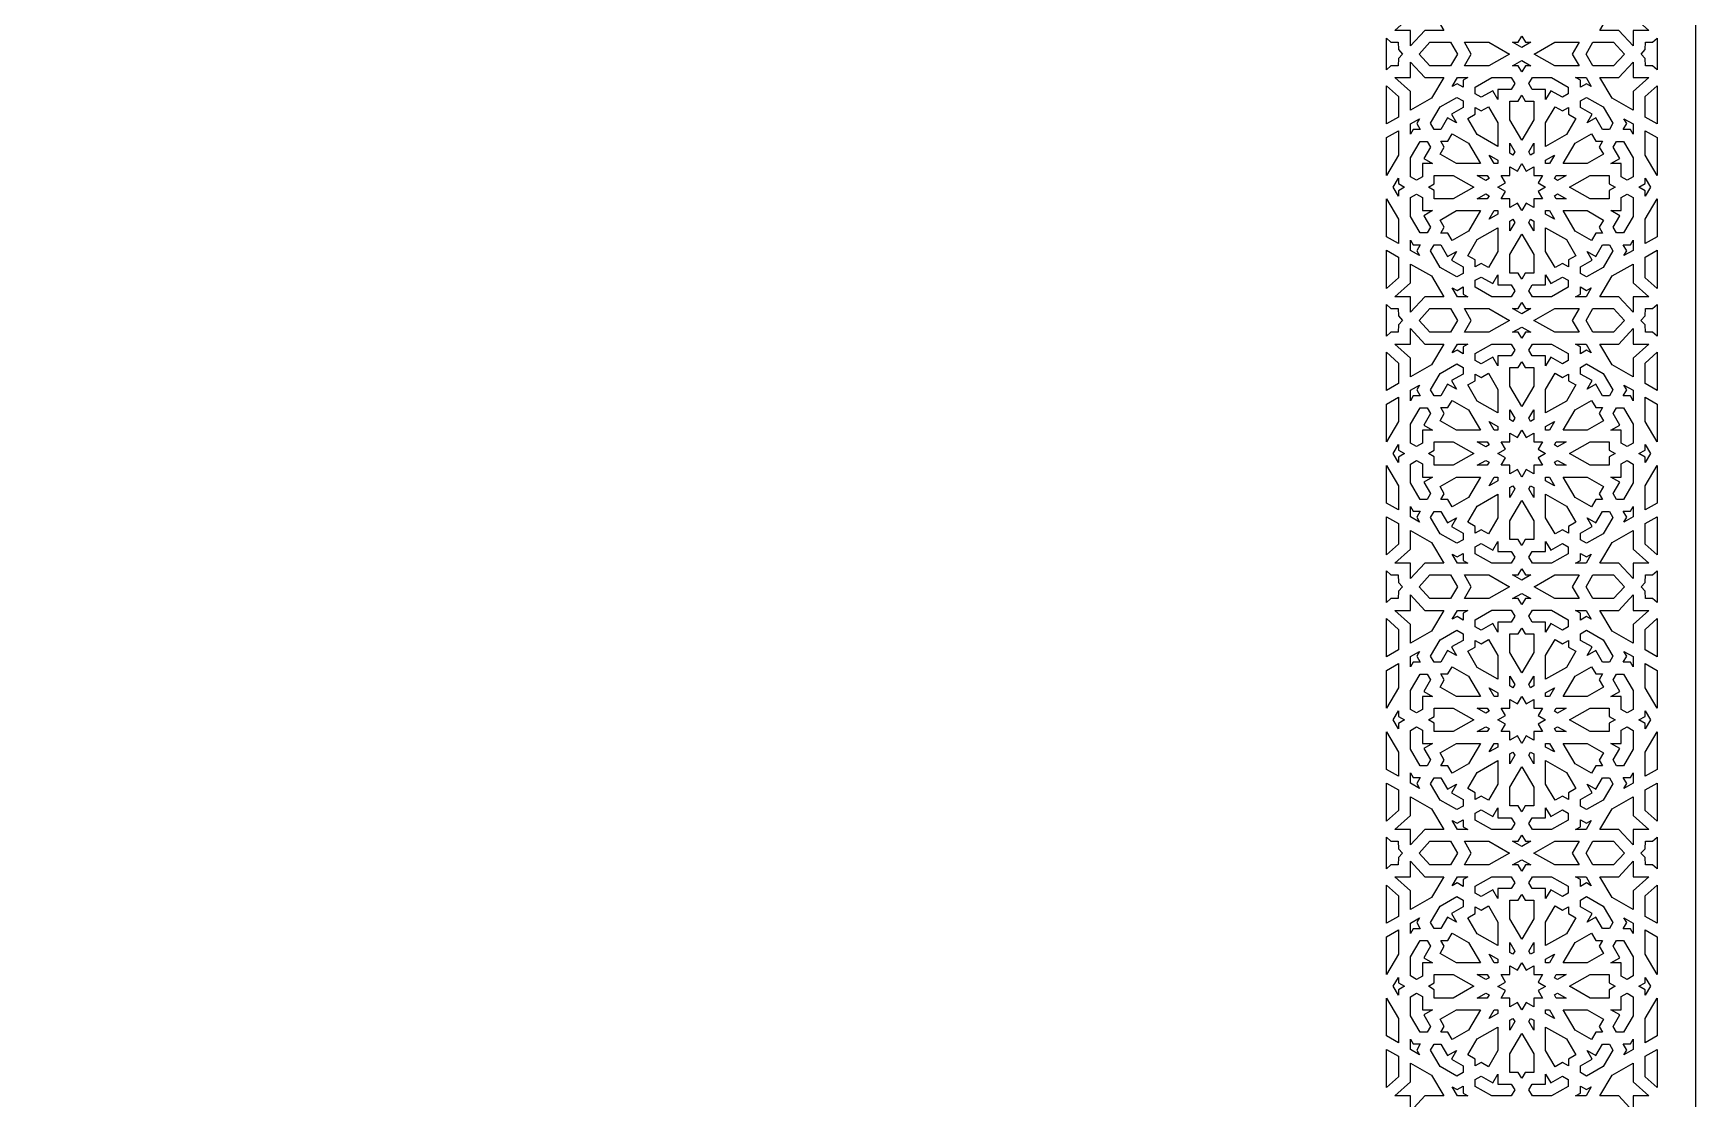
# Model space of a CAD drawing. Extents: x -430 to 430, y -1150 to 1150.
# Drawn here: x 0 to 430, y -304.5 to -28.9 of the extents above; entities that cross this region are included whole.
import ezdxf

# ---------------------------------------------------------------- set-up
doc = ezdxf.new("R2010")
doc.units = 0
doc.layers.add('LAYER_1', color=18, linetype='CONTINUOUS')

msp = doc.modelspace()

# ---------------------------------------------------------------- linework, layer by layer
at = {"layer": 'LAYER_1'}
for points in [[(-430, -1150), (430, -1150), (430, 1150), (-430, 1150)], [(361.65, -22.82), (364.8, -28.19), (359.89, -28.19), (356.2, -32.17), (356.2, -28.19), (352.14, -28.19), (356.2, -24.55), (356.2, -19.72)], [(413.8, -24.55), (417.85, -28.19), (413.8, -28.19), (413.8, -32.17), (410.1, -28.19), (405.2, -28.19), (408.35, -22.82), (413.8, -19.72)], [(385.93, -31.23), (387.36, -31.23), (385, -32.57), (382.64, -31.23), (384.07, -31.23), (385, -29.65)], [(351.15, -31.23), (353.04, -31.23), (353.1, -33.15), (354.15, -34.29), (353.1, -35.42), (353.04, -37.34), (351.15, -37.34), (350, -38.37), (350, -30.2)], [(368.37, -34.29), (366.58, -37.34), (361.26, -37.34), (358.43, -34.29), (361.26, -31.23), (366.58, -31.23)], [(381.82, -34.29), (376.45, -37.34), (370.16, -37.34), (371.95, -34.29), (370.16, -31.23), (376.45, -31.23)], [(398.05, -34.29), (399.84, -37.34), (393.55, -37.34), (388.17, -34.29), (393.55, -31.23), (399.84, -31.23)], [(411.57, -34.29), (408.74, -37.34), (403.42, -37.34), (401.62, -34.29), (403.42, -31.23), (408.74, -31.23)], [(420, -38.38), (418.84, -37.34), (416.96, -37.34), (416.9, -35.42), (415.84, -34.29), (416.9, -33.15), (416.96, -31.23), (418.84, -31.23), (420, -30.19)], [(359.89, -40.38), (364.8, -40.38), (361.65, -45.75), (356.2, -48.85), (356.2, -44.02), (352.14, -40.38), (356.2, -40.38), (356.2, -36.4)], [(387.36, -37.34), (385.93, -37.34), (385, -38.92), (384.07, -37.34), (382.64, -37.34), (385, -36)], [(413.8, -40.38), (417.85, -40.38), (413.8, -44.02), (413.8, -48.85), (408.35, -45.75), (405.2, -40.38), (410.1, -40.38), (413.8, -36.4)], [(353.1, -45.31), (353.1, -50.64), (350.01, -52.39), (350, -52.39), (350, -42.55), (350.01, -42.54)], [(369.85, -41.09), (369.85, -42.91), (368.25, -42), (367.01, -42.7), (368.37, -40.38), (371.09, -40.38)], [(383.17, -41.94), (382.3, -43.43), (378.82, -43.43), (378.82, -46.02), (377.5, -43.78), (374.48, -45.49), (372.97, -44.63), (372.97, -42.83), (377.28, -40.38), (382.26, -40.38)], [(397.03, -42.83), (397.03, -44.63), (395.52, -45.49), (392.5, -43.78), (391.18, -46.02), (391.18, -43.43), (387.7, -43.43), (386.82, -41.94), (387.74, -40.38), (392.72, -40.38)], [(402.99, -42.7), (401.75, -42), (400.15, -42.91), (400.15, -41.09), (398.91, -40.38), (401.63, -40.38)], [(419.98, -52.39), (416.9, -50.64), (416.9, -45.31), (419.98, -42.54)], [(369.81, -46.43), (369.81, -48.14), (366.79, -49.86), (368.11, -52.11), (365.82, -50.81), (364.08, -53.78), (362.34, -53.78), (361.42, -52.22), (363.91, -47.98), (368.22, -45.53)], [(385.88, -46.47), (388.09, -46.47), (388.09, -51.3), (385, -56.56), (381.91, -51.3), (381.91, -46.47), (384.11, -46.47), (385, -44.97)], [(406.08, -47.98), (408.57, -52.22), (407.66, -53.78), (405.92, -53.78), (404.17, -50.81), (401.89, -52.11), (403.21, -49.86), (400.19, -48.14), (400.19, -46.43), (401.77, -45.53)], [(357.84, -52.24), (358.76, -53.82), (356.91, -53.82), (356.2, -55.04), (356.2, -52.36), (358.55, -51.02)], [(378.82, -52.11), (378.82, -58.19), (373.47, -55.15), (371.02, -50.97), (372.93, -49.89), (372.93, -48.15), (374.46, -49.02), (376.36, -47.94)], [(395.54, -49.02), (397.07, -48.15), (397.07, -49.89), (398.98, -50.97), (396.53, -55.15), (391.18, -58.19), (391.18, -52.11), (393.63, -47.94)], [(413.8, -52.36), (413.8, -55.04), (413.09, -53.82), (411.23, -53.82), (412.16, -52.24), (411.44, -51.02)], [(353.1, -60.42), (350.01, -65.68), (350, -65.66), (350, -55.9), (350.01, -55.91), (353.1, -54.16)], [(371.2, -57.38), (374.29, -62.64), (368.11, -62.64), (363.87, -60.23), (364.97, -58.35), (364.09, -56.85), (365.86, -56.85), (366.96, -54.97)], [(404.14, -56.85), (405.91, -56.85), (405.03, -58.35), (406.13, -60.23), (401.88, -62.64), (395.71, -62.64), (398.8, -57.38), (403.04, -54.97)], [(419.98, -55.91), (419.98, -65.68), (416.9, -60.42), (416.9, -54.16)], [(361.39, -58.38), (359.64, -61.35), (361.93, -62.64), (359.29, -62.64), (359.29, -66.08), (357.78, -66.93), (356.2, -66.03), (356.2, -61.13), (358.68, -56.89), (360.51, -56.89)], [(383.21, -59.61), (382.73, -60.42), (381.91, -59.95), (381.91, -57.39)], [(388.09, -59.95), (387.26, -60.42), (386.79, -59.61), (388.09, -57.39)], [(413.8, -61.13), (413.8, -66.03), (412.22, -66.93), (410.71, -66.08), (410.71, -62.64), (408.07, -62.64), (410.35, -61.35), (408.61, -58.38), (409.48, -56.89), (411.31, -56.89)], [(378.82, -61.71), (378.82, -62.64), (377.86, -62.64), (376.56, -60.43)], [(386.13, -64.58), (388.09, -63.46), (388.09, -65.69), (390.35, -65.69), (389.22, -67.62), (391.18, -68.73), (389.22, -69.84), (390.35, -71.77), (388.09, -71.77), (388.09, -73.99), (386.13, -72.88), (385, -74.81), (383.87, -72.88), (381.91, -73.99), (381.91, -71.77), (379.65, -71.77), (380.78, -69.84), (378.82, -68.73), (380.78, -67.62), (379.65, -65.69), (381.91, -65.69), (381.91, -63.46), (383.87, -64.58), (385, -62.65)], [(392.13, -62.64), (391.18, -62.64), (391.18, -61.71), (393.44, -60.43)], [(353.1, -67.82), (354.7, -68.73), (353.1, -69.64), (353.1, -71.05), (351.74, -68.73), (353.1, -66.41)], [(372.63, -68.73), (367.29, -71.77), (362.38, -71.77), (362.38, -69.6), (360.85, -68.73), (362.38, -67.86), (362.38, -65.69), (367.29, -65.69)], [(376.55, -66.5), (375.73, -66.97), (373.47, -65.69), (376.08, -65.69)], [(394.27, -66.97), (393.44, -66.5), (393.92, -65.69), (396.52, -65.69)], [(407.61, -67.86), (409.14, -68.73), (407.61, -69.6), (407.61, -71.77), (402.71, -71.77), (397.36, -68.73), (402.71, -65.69), (407.61, -65.69)], [(418.26, -68.73), (416.9, -71.05), (416.9, -69.64), (415.29, -68.73), (416.9, -67.82), (416.9, -66.41)], [(353.1, -77.04), (353.1, -83.3), (350.01, -81.55), (350.01, -71.77)], [(359.29, -71.38), (359.29, -74.81), (361.93, -74.81), (359.64, -76.11), (361.39, -79.08), (360.51, -80.57), (358.68, -80.57), (356.2, -76.33), (356.2, -71.43), (357.78, -70.52)], [(376.55, -70.96), (376.08, -71.77), (373.47, -71.77), (375.73, -70.49)], [(396.52, -71.77), (393.92, -71.77), (393.44, -70.96), (394.27, -70.49)], [(413.8, -71.43), (413.8, -76.33), (411.31, -80.57), (409.48, -80.57), (408.61, -79.08), (410.35, -76.11), (408.07, -74.81), (410.71, -74.81), (410.71, -71.38), (412.22, -70.52)], [(419.98, -81.55), (416.9, -83.3), (416.9, -77.04), (419.98, -71.77)], [(371.2, -80.08), (366.96, -82.49), (365.86, -80.61), (364.09, -80.61), (364.97, -79.1), (363.87, -77.23), (368.11, -74.81), (374.29, -74.81)], [(378.82, -75.75), (376.56, -77.03), (377.86, -74.81), (378.82, -74.81)], [(383.21, -77.85), (381.91, -80.07), (381.91, -77.51), (382.73, -77.04)], [(388.09, -77.51), (388.09, -80.07), (386.79, -77.85), (387.26, -77.04)], [(393.44, -77.03), (391.18, -75.75), (391.18, -74.81), (392.13, -74.81)], [(406.13, -77.23), (405.03, -79.1), (405.91, -80.61), (404.14, -80.61), (403.04, -82.49), (398.8, -80.08), (395.71, -74.81), (401.88, -74.81)], [(378.82, -85.35), (376.36, -89.52), (374.46, -88.44), (372.93, -89.31), (372.93, -87.57), (371.02, -86.48), (373.47, -82.31), (378.82, -79.27)], [(388.09, -86.16), (388.09, -90.98), (385.88, -90.98), (385, -92.49), (384.11, -90.98), (381.91, -90.98), (381.91, -86.16), (385, -80.9)], [(396.53, -82.31), (398.98, -86.48), (397.07, -87.57), (397.07, -89.31), (395.54, -88.44), (393.63, -89.52), (391.18, -85.35), (391.18, -79.27)], [(353.1, -86.82), (353.1, -92.15), (350.01, -94.92), (350.01, -85.06)], [(356.91, -83.64), (358.76, -83.64), (357.84, -85.21), (358.55, -86.43), (356.2, -85.09), (356.2, -82.41)], [(365.82, -86.65), (368.11, -85.35), (366.79, -87.6), (369.81, -89.31), (369.81, -91.03), (368.22, -91.93), (363.91, -89.48), (361.42, -85.24), (362.34, -83.68), (364.08, -83.68)], [(408.57, -85.24), (406.08, -89.48), (401.77, -91.93), (400.19, -91.03), (400.19, -89.31), (403.21, -87.6), (401.89, -85.35), (404.17, -86.65), (405.92, -83.68), (407.66, -83.68)], [(413.8, -85.09), (411.44, -86.43), (412.16, -85.21), (411.23, -83.64), (413.09, -83.64), (413.8, -82.41)], [(419.98, -94.92), (416.9, -92.15), (416.9, -86.82), (419.98, -85.06)], [(361.65, -91.71), (364.8, -97.07), (359.89, -97.07), (356.2, -101.06), (356.2, -97.07), (352.14, -97.07), (356.2, -93.44), (356.2, -88.61)], [(413.8, -93.44), (417.85, -97.07), (413.8, -97.07), (413.8, -101.06), (410.1, -97.07), (405.2, -97.07), (408.35, -91.71), (413.8, -88.61)], [(369.85, -96.37), (371.09, -97.07), (368.37, -97.07), (367.01, -94.75), (368.25, -95.46), (369.85, -94.55)], [(378.82, -94.03), (382.3, -94.03), (383.17, -95.52), (382.26, -97.08), (377.28, -97.08), (372.97, -94.63), (372.97, -92.82), (374.48, -91.97), (377.5, -93.68), (378.82, -91.44)], [(392.5, -93.68), (395.52, -91.97), (397.03, -92.82), (397.03, -94.63), (392.72, -97.08), (387.74, -97.08), (386.82, -95.52), (387.7, -94.03), (391.18, -94.03), (391.18, -91.44)], [(401.75, -95.46), (402.99, -94.75), (401.63, -97.07), (398.91, -97.07), (400.15, -96.37), (400.15, -94.55)], [(385.93, -100.12), (387.36, -100.12), (385, -101.46), (382.64, -100.12), (384.07, -100.12), (385, -98.54)], [(351.15, -100.12), (353.04, -100.12), (353.1, -102.04), (354.17, -103.19), (353.1, -104.34), (353.04, -106.25), (351.15, -106.25), (350.01, -107.28), (350.01, -99.1)], [(368.38, -103.19), (366.58, -106.25), (361.26, -106.25), (358.42, -103.19), (361.26, -100.12), (366.58, -100.12)], [(381.85, -103.19), (376.45, -106.25), (370.16, -106.25), (371.95, -103.19), (370.16, -100.12), (376.45, -100.12)], [(398.04, -103.19), (399.84, -106.25), (393.55, -106.25), (388.15, -103.19), (393.55, -100.12), (399.84, -100.12)], [(411.58, -103.19), (408.74, -106.25), (403.42, -106.25), (401.62, -103.19), (403.42, -100.12), (408.74, -100.12)], [(419.98, -107.28), (418.84, -106.25), (416.96, -106.25), (416.9, -104.34), (415.83, -103.19), (416.9, -102.04), (416.96, -100.12), (418.84, -100.12), (419.98, -99.1)], [(359.89, -109.3), (364.8, -109.3), (361.65, -114.66), (356.2, -117.76), (356.2, -112.94), (352.14, -109.3), (356.2, -109.3), (356.2, -105.31)], [(387.36, -106.25), (385.93, -106.25), (385, -107.83), (384.07, -106.25), (382.64, -106.25), (385, -104.91)], [(413.8, -109.3), (417.85, -109.3), (413.8, -112.94), (413.8, -117.76), (408.35, -114.66), (405.2, -109.3), (410.1, -109.3), (413.8, -105.31)], [(353.1, -114.23), (353.1, -119.55), (350.01, -121.31), (350.01, -111.45)], [(369.85, -110), (369.85, -111.82), (368.25, -110.91), (367.01, -111.62), (368.37, -109.3), (371.09, -109.3)], [(383.17, -110.86), (382.3, -112.34), (378.82, -112.34), (378.82, -114.94), (377.5, -112.69), (374.48, -114.4), (372.97, -113.55), (372.97, -111.75), (377.28, -109.3), (382.26, -109.3)], [(397.03, -111.75), (397.03, -113.55), (395.52, -114.4), (392.5, -112.69), (391.18, -114.94), (391.18, -112.34), (387.7, -112.34), (386.82, -110.86), (387.74, -109.3), (392.72, -109.3)], [(402.99, -111.62), (401.75, -110.91), (400.15, -111.82), (400.15, -110), (398.91, -109.3), (401.63, -109.3)], [(419.98, -121.31), (416.9, -119.55), (416.9, -114.23), (419.98, -111.45)], [(369.81, -115.34), (369.81, -117.06), (366.79, -118.77), (368.11, -121.02), (365.82, -119.72), (364.08, -122.69), (362.34, -122.69), (361.42, -121.14), (363.91, -116.89), (368.22, -114.44)], [(385.88, -115.39), (388.09, -115.39), (388.09, -120.21), (385, -125.47), (381.91, -120.21), (381.91, -115.39), (384.11, -115.39), (385, -113.88)], [(406.08, -116.89), (408.57, -121.14), (407.66, -122.69), (405.92, -122.69), (404.17, -119.72), (401.89, -121.02), (403.21, -118.77), (400.19, -117.06), (400.19, -115.34), (401.77, -114.44)], [(357.84, -121.16), (358.76, -122.74), (356.91, -122.74), (356.2, -123.96), (356.2, -121.28), (358.55, -119.94)], [(378.82, -121.03), (378.82, -127.1), (373.47, -124.07), (371.02, -119.89), (372.93, -118.8), (372.93, -117.06), (374.46, -117.93), (376.36, -116.85)], [(395.54, -117.93), (397.07, -117.06), (397.07, -118.8), (398.98, -119.89), (396.53, -124.07), (391.18, -127.1), (391.18, -121.03), (393.63, -116.85)], [(413.8, -121.28), (413.8, -123.96), (413.09, -122.74), (411.23, -122.74), (412.16, -121.16), (411.44, -119.94)], [(353.1, -129.33), (350.01, -134.6), (350.01, -124.82), (353.1, -123.07)], [(371.2, -126.29), (374.29, -131.56), (368.11, -131.56), (363.87, -129.15), (364.97, -127.27), (364.09, -125.76), (365.86, -125.76), (366.96, -123.88)], [(404.14, -125.76), (405.91, -125.76), (405.03, -127.27), (406.13, -129.15), (401.88, -131.56), (395.71, -131.56), (398.8, -126.29), (403.04, -123.88)], [(419.98, -124.82), (419.98, -134.6), (416.9, -129.33), (416.9, -123.07)], [(361.39, -127.29), (359.64, -130.26), (361.93, -131.56), (359.29, -131.56), (359.29, -134.99), (357.78, -135.85), (356.2, -134.95), (356.2, -130.05), (358.68, -125.8), (360.51, -125.8)], [(383.21, -128.52), (382.73, -129.33), (381.91, -128.86), (381.91, -126.3)], [(388.09, -128.86), (387.26, -129.33), (386.79, -128.52), (388.09, -126.3)], [(413.8, -130.05), (413.8, -134.95), (412.22, -135.85), (410.71, -134.99), (410.71, -131.56), (408.07, -131.56), (410.35, -130.26), (408.61, -127.29), (409.48, -125.8), (411.31, -125.8)], [(378.82, -130.62), (378.82, -131.56), (377.86, -131.56), (376.56, -129.34)], [(386.13, -133.49), (388.09, -132.38), (388.09, -134.61), (390.35, -134.61), (389.22, -136.53), (391.18, -137.64), (389.22, -138.76), (390.35, -140.68), (388.09, -140.68), (388.09, -142.91), (386.13, -141.79), (385, -143.72), (383.87, -141.79), (381.91, -142.91), (381.91, -140.68), (379.65, -140.68), (380.78, -138.76), (378.82, -137.64), (380.78, -136.53), (379.65, -134.61), (381.91, -134.61), (381.91, -132.38), (383.87, -133.49), (385, -131.57)], [(392.13, -131.56), (391.18, -131.56), (391.18, -130.62), (393.44, -129.34)], [(353.1, -136.73), (354.7, -137.64), (353.1, -138.55), (353.1, -139.96), (351.74, -137.64), (353.1, -135.32)], [(372.63, -137.64), (367.29, -140.68), (362.38, -140.68), (362.38, -138.51), (360.85, -137.64), (362.38, -136.77), (362.38, -134.6), (367.29, -134.6)], [(376.55, -135.42), (375.73, -135.89), (373.47, -134.61), (376.08, -134.61)], [(394.27, -135.89), (393.44, -135.42), (393.92, -134.61), (396.52, -134.61)], [(407.61, -136.77), (409.14, -137.64), (407.61, -138.51), (407.61, -140.68), (402.71, -140.68), (397.36, -137.64), (402.71, -134.6), (407.61, -134.6)], [(418.26, -137.64), (416.9, -139.96), (416.9, -138.55), (415.29, -137.64), (416.9, -136.73), (416.9, -135.32)], [(353.1, -145.95), (353.1, -152.22), (350.01, -150.46), (350, -150.47), (350, -140.71), (350.01, -140.69)], [(359.29, -140.3), (359.29, -143.73), (361.93, -143.73), (359.64, -145.03), (361.39, -148), (360.51, -149.48), (358.68, -149.48), (356.2, -145.24), (356.2, -140.34), (357.78, -139.44)], [(376.55, -139.87), (376.08, -140.68), (373.47, -140.68), (375.73, -139.4)], [(396.52, -140.68), (393.92, -140.68), (393.44, -139.87), (394.27, -139.4)], [(413.8, -140.34), (413.8, -145.24), (411.31, -149.48), (409.48, -149.48), (408.61, -148), (410.35, -145.03), (408.07, -143.73), (410.71, -143.73), (410.71, -140.3), (412.22, -139.44)], [(419.98, -150.46), (416.9, -152.22), (416.9, -145.95), (419.98, -140.69)], [(371.2, -148.99), (366.96, -151.4), (365.86, -149.52), (364.09, -149.52), (364.97, -148.02), (363.87, -146.14), (368.11, -143.73), (374.29, -143.73)], [(378.82, -144.67), (376.56, -145.95), (377.86, -143.73), (378.82, -143.73)], [(383.21, -146.77), (381.91, -148.98), (381.91, -146.42), (382.73, -145.95)], [(388.09, -146.42), (388.09, -148.98), (386.79, -146.77), (387.26, -145.95)], [(393.44, -145.95), (391.18, -144.67), (391.18, -143.73), (392.13, -143.73)], [(406.13, -146.14), (405.03, -148.02), (405.91, -149.52), (404.14, -149.52), (403.04, -151.4), (398.8, -148.99), (395.71, -143.73), (401.88, -143.73)], [(378.82, -154.26), (376.36, -158.44), (374.46, -157.35), (372.93, -158.22), (372.93, -156.48), (371.02, -155.4), (373.47, -151.22), (378.82, -148.18)], [(388.09, -155.08), (388.09, -159.9), (385.88, -159.9), (385, -161.4), (384.11, -159.9), (381.91, -159.9), (381.91, -155.08), (385, -149.81)], [(396.53, -151.22), (398.98, -155.4), (397.07, -156.48), (397.07, -158.22), (395.54, -157.35), (393.63, -158.44), (391.18, -154.26), (391.18, -148.18)], [(353.1, -155.73), (353.1, -161.06), (350.01, -163.83), (350, -163.82), (350, -153.98), (350.01, -153.98)], [(356.91, -152.55), (358.76, -152.55), (357.84, -154.13), (358.55, -155.35), (356.2, -154.01), (356.2, -151.33)], [(365.82, -155.56), (368.11, -154.27), (366.79, -156.51), (369.81, -158.23), (369.81, -159.94), (368.22, -160.84), (363.91, -158.39), (361.42, -154.15), (362.34, -152.59), (364.08, -152.59)], [(408.57, -154.15), (406.08, -158.39), (401.77, -160.84), (400.19, -159.94), (400.19, -158.23), (403.21, -156.51), (401.89, -154.27), (404.17, -155.56), (405.92, -152.59), (407.66, -152.59)], [(413.8, -154.01), (411.44, -155.35), (412.16, -154.13), (411.23, -152.55), (413.09, -152.55), (413.8, -151.33)], [(419.98, -163.83), (416.9, -161.06), (416.9, -155.73), (419.98, -153.98)], [(361.65, -160.62), (364.8, -165.99), (359.89, -165.99), (356.2, -169.98), (356.2, -165.99), (352.14, -165.99), (356.2, -162.35), (356.2, -157.52)], [(413.8, -162.35), (417.85, -165.99), (413.8, -165.99), (413.8, -169.98), (410.1, -165.99), (405.2, -165.99), (408.35, -160.62), (413.8, -157.52)], [(378.82, -162.94), (382.3, -162.94), (383.17, -164.43), (382.26, -165.99), (377.28, -165.99), (372.97, -163.54), (372.97, -161.74), (374.48, -160.88), (377.5, -162.6), (378.82, -160.35)], [(392.5, -162.6), (395.52, -160.88), (397.03, -161.74), (397.03, -163.54), (392.72, -165.99), (387.74, -165.99), (386.82, -164.43), (387.7, -162.94), (391.18, -162.94), (391.18, -160.35)], [(369.85, -165.28), (371.09, -165.99), (368.37, -165.99), (367.01, -163.67), (368.25, -164.37), (369.85, -163.46)], [(385.93, -169.03), (387.36, -169.03), (385, -170.37), (382.64, -169.03), (384.07, -169.03), (385, -167.45)], [(401.75, -164.37), (402.99, -163.67), (401.63, -165.99), (398.91, -165.99), (400.15, -165.28), (400.15, -163.46)], [(351.15, -169.03), (353.04, -169.03), (353.1, -170.95), (354.15, -172.09), (353.1, -173.22), (353.04, -175.14), (351.15, -175.14), (350, -176.18), (350, -168)], [(368.37, -172.09), (366.58, -175.14), (361.26, -175.14), (358.43, -172.09), (361.26, -169.03), (366.58, -169.03)], [(381.82, -172.09), (376.45, -175.14), (370.16, -175.14), (371.95, -172.09), (370.16, -169.03), (376.45, -169.03)], [(398.05, -172.09), (399.84, -175.14), (393.55, -175.14), (388.17, -172.09), (393.55, -169.03), (399.84, -169.03)], [(411.57, -172.09), (408.74, -175.14), (403.42, -175.14), (401.62, -172.09), (403.42, -169.03), (408.74, -169.03)], [(420, -176.18), (418.84, -175.14), (416.96, -175.14), (416.9, -173.22), (415.84, -172.09), (416.9, -170.95), (416.96, -169.03), (418.84, -169.03), (420, -168)], [(359.89, -178.19), (364.8, -178.19), (361.65, -183.55), (356.2, -186.65), (356.2, -181.82), (352.14, -178.19), (356.2, -178.19), (356.2, -174.2)], [(387.36, -175.14), (385.93, -175.14), (385, -176.72), (384.07, -175.14), (382.64, -175.14), (385, -173.8)], [(413.8, -178.19), (417.85, -178.19), (413.8, -181.82), (413.8, -186.65), (408.35, -183.55), (405.2, -178.19), (410.1, -178.19), (413.8, -174.2)], [(353.1, -183.11), (353.1, -188.44), (350.01, -190.2), (350, -190.19), (350, -180.35), (350.01, -180.34)], [(369.85, -178.89), (369.85, -180.71), (368.25, -179.8), (367.01, -180.51), (368.37, -178.19), (371.09, -178.19)], [(383.17, -179.74), (382.3, -181.23), (378.82, -181.23), (378.82, -183.82), (377.5, -181.58), (374.48, -183.29), (372.97, -182.43), (372.97, -180.63), (377.28, -178.18), (382.26, -178.18)], [(397.03, -180.63), (397.03, -182.43), (395.52, -183.29), (392.5, -181.58), (391.18, -183.82), (391.18, -181.23), (387.7, -181.23), (386.82, -179.74), (387.74, -178.18), (392.72, -178.18)], [(402.99, -180.51), (401.75, -179.8), (400.15, -180.71), (400.15, -178.89), (398.91, -178.19), (401.63, -178.19)], [(419.98, -190.2), (416.9, -188.44), (416.9, -183.11), (419.98, -180.34)], [(369.81, -184.23), (369.81, -185.95), (366.79, -187.66), (368.11, -189.91), (365.82, -188.61), (364.08, -191.58), (362.34, -191.58), (361.42, -190.02), (363.91, -185.78), (368.22, -183.33)], [(385.88, -184.27), (388.09, -184.27), (388.09, -189.1), (385, -194.36), (381.91, -189.1), (381.91, -184.27), (384.11, -184.27), (385, -182.77)], [(406.08, -185.78), (408.57, -190.02), (407.66, -191.58), (405.92, -191.58), (404.17, -188.61), (401.89, -189.91), (403.21, -187.66), (400.19, -185.95), (400.19, -184.23), (401.77, -183.33)], [(357.84, -190.05), (358.76, -191.62), (356.91, -191.62), (356.2, -192.84), (356.2, -190.17), (358.55, -188.83)], [(378.82, -189.91), (378.82, -195.99), (373.47, -192.95), (371.02, -188.78), (372.93, -187.69), (372.93, -185.95), (374.46, -186.82), (376.36, -185.74)], [(395.54, -186.82), (397.07, -185.95), (397.07, -187.69), (398.98, -188.78), (396.53, -192.95), (391.18, -195.99), (391.18, -189.91), (393.63, -185.74)], [(413.8, -190.17), (413.8, -192.84), (413.09, -191.62), (411.23, -191.62), (412.16, -190.05), (411.44, -188.83)], [(353.1, -198.22), (350.01, -203.49), (350, -203.46), (350, -193.71), (350.01, -193.71), (353.1, -191.96)], [(371.2, -195.18), (374.29, -200.45), (368.11, -200.45), (363.87, -198.03), (364.97, -196.15), (364.09, -194.65), (365.86, -194.65), (366.96, -192.77)], [(404.14, -194.65), (405.91, -194.65), (405.03, -196.15), (406.13, -198.03), (401.88, -200.45), (395.71, -200.45), (398.8, -195.18), (403.04, -192.77)], [(419.98, -193.71), (419.98, -203.49), (416.9, -198.22), (416.9, -191.96)], [(361.39, -196.18), (359.64, -199.15), (361.93, -200.45), (359.29, -200.45), (359.29, -203.88), (357.78, -204.73), (356.2, -203.83), (356.2, -198.93), (358.68, -194.69), (360.51, -194.69)], [(383.21, -197.41), (382.73, -198.22), (381.91, -197.75), (381.91, -195.19)], [(388.09, -197.75), (387.26, -198.22), (386.79, -197.41), (388.09, -195.19)], [(413.8, -198.93), (413.8, -203.83), (412.22, -204.73), (410.71, -203.88), (410.71, -200.45), (408.07, -200.45), (410.35, -199.15), (408.61, -196.18), (409.48, -194.69), (411.31, -194.69)], [(378.82, -199.51), (378.82, -200.45), (377.86, -200.45), (376.56, -198.23)], [(386.13, -202.38), (388.09, -201.27), (388.09, -203.49), (390.35, -203.49), (389.22, -205.42), (391.18, -206.53), (389.22, -207.64), (390.35, -209.57), (388.09, -209.57), (388.09, -211.79), (386.13, -210.68), (385, -212.61), (383.87, -210.68), (381.91, -211.79), (381.91, -209.57), (379.65, -209.57), (380.78, -207.64), (378.82, -206.53), (380.78, -205.42), (379.65, -203.49), (381.91, -203.49), (381.91, -201.27), (383.87, -202.38), (385, -200.45)], [(392.13, -200.45), (391.18, -200.45), (391.18, -199.51), (393.44, -198.23)], [(353.1, -205.62), (354.7, -206.53), (353.1, -207.44), (353.1, -208.85), (351.74, -206.53), (353.1, -204.21)], [(372.63, -206.53), (367.29, -209.57), (362.38, -209.57), (362.38, -207.4), (360.85, -206.53), (362.38, -205.66), (362.38, -203.49), (367.29, -203.49)], [(376.55, -204.3), (375.73, -204.77), (373.47, -203.49), (376.08, -203.49)], [(394.27, -204.77), (393.44, -204.3), (393.92, -203.49), (396.52, -203.49)], [(407.61, -205.66), (409.14, -206.53), (407.61, -207.4), (407.61, -209.57), (402.71, -209.57), (397.36, -206.53), (402.71, -203.49), (407.61, -203.49)], [(418.26, -206.53), (416.9, -208.85), (416.9, -207.44), (415.29, -206.53), (416.9, -205.62), (416.9, -204.21)], [(353.1, -214.84), (353.1, -221.1), (350.01, -219.35), (350.01, -209.58)], [(359.29, -209.18), (359.29, -212.62), (361.93, -212.62), (359.64, -213.91), (361.39, -216.88), (360.51, -218.37), (358.68, -218.37), (356.2, -214.13), (356.2, -209.23), (357.78, -208.33)], [(376.55, -208.76), (376.08, -209.57), (373.47, -209.57), (375.73, -208.29)], [(396.52, -209.57), (393.92, -209.57), (393.44, -208.76), (394.27, -208.29)], [(413.8, -209.23), (413.8, -214.13), (411.31, -218.37), (409.48, -218.37), (408.61, -216.88), (410.35, -213.91), (408.07, -212.62), (410.71, -212.62), (410.71, -209.18), (412.22, -208.33)], [(419.98, -219.35), (416.9, -221.1), (416.9, -214.84), (419.98, -209.58)], [(371.2, -217.88), (366.96, -220.29), (365.86, -218.41), (364.09, -218.41), (364.97, -216.91), (363.87, -215.03), (368.11, -212.62), (374.29, -212.62)], [(378.82, -213.55), (376.56, -214.83), (377.86, -212.61), (378.82, -212.61)], [(383.21, -215.65), (381.91, -217.87), (381.91, -215.31), (382.73, -214.84)], [(388.09, -215.31), (388.09, -217.87), (386.79, -215.65), (387.26, -214.84)], [(393.44, -214.83), (391.18, -213.55), (391.18, -212.61), (392.13, -212.61)], [(406.13, -215.03), (405.03, -216.91), (405.91, -218.41), (404.14, -218.41), (403.04, -220.29), (398.8, -217.88), (395.71, -212.62), (401.88, -212.62)], [(378.82, -223.15), (376.36, -227.32), (374.46, -226.24), (372.93, -227.11), (372.93, -225.37), (371.02, -224.29), (373.47, -220.11), (378.82, -217.07)], [(388.09, -223.96), (388.09, -228.79), (385.88, -228.79), (385, -230.29), (384.11, -228.79), (381.91, -228.79), (381.91, -223.96), (385, -218.7)], [(396.53, -220.11), (398.98, -224.29), (397.07, -225.37), (397.07, -227.11), (395.54, -226.24), (393.63, -227.32), (391.18, -223.15), (391.18, -217.07)], [(353.1, -224.62), (353.1, -229.95), (350.01, -232.72), (350.01, -222.87)], [(356.91, -221.44), (358.76, -221.44), (357.84, -223.02), (358.55, -224.24), (356.2, -222.9), (356.2, -220.22)], [(365.82, -224.45), (368.11, -223.15), (366.79, -225.4), (369.81, -227.12), (369.81, -228.83), (368.22, -229.73), (363.91, -227.28), (361.42, -223.04), (362.34, -221.48), (364.08, -221.48)], [(408.57, -223.04), (406.08, -227.28), (401.77, -229.73), (400.19, -228.83), (400.19, -227.12), (403.21, -225.4), (401.89, -223.15), (404.17, -224.45), (405.92, -221.48), (407.66, -221.48)], [(413.8, -222.9), (411.44, -224.24), (412.16, -223.02), (411.23, -221.44), (413.09, -221.44), (413.8, -220.22)], [(419.98, -232.72), (416.9, -229.95), (416.9, -224.62), (419.98, -222.87)], [(361.65, -229.51), (364.8, -234.88), (359.89, -234.88), (356.2, -238.86), (356.2, -234.88), (352.14, -234.88), (356.2, -231.24), (356.2, -226.41)], [(413.8, -231.24), (417.85, -234.88), (413.8, -234.88), (413.8, -238.86), (410.1, -234.88), (405.2, -234.88), (408.35, -229.51), (413.8, -226.41)], [(378.82, -231.83), (382.3, -231.83), (383.17, -233.32), (382.26, -234.88), (377.28, -234.88), (372.97, -232.43), (372.97, -230.63), (374.48, -229.77), (377.5, -231.48), (378.82, -229.24)], [(392.5, -231.48), (395.52, -229.77), (397.03, -230.63), (397.03, -232.43), (392.72, -234.88), (387.74, -234.88), (386.82, -233.32), (387.7, -231.83), (391.18, -231.83), (391.18, -229.24)], [(369.85, -234.17), (371.09, -234.88), (368.37, -234.88), (367.01, -232.56), (368.25, -233.26), (369.85, -232.35)], [(385.93, -237.92), (387.36, -237.92), (385, -239.26), (382.64, -237.92), (384.07, -237.92), (385, -236.34)], [(401.75, -233.26), (402.99, -232.56), (401.63, -234.88), (398.91, -234.88), (400.15, -234.17), (400.15, -232.35)], [(351.15, -237.92), (353.04, -237.92), (353.1, -239.84), (354.17, -240.99), (353.1, -242.14), (353.04, -244.05), (351.15, -244.05), (350.01, -245.08), (350.01, -236.9)], [(368.38, -240.99), (366.58, -244.05), (361.26, -244.05), (358.42, -240.99), (361.26, -237.92), (366.58, -237.92)], [(381.85, -240.99), (376.45, -244.05), (370.16, -244.05), (371.95, -240.99), (370.16, -237.92), (376.45, -237.92)], [(398.04, -240.99), (399.84, -244.05), (393.55, -244.05), (388.15, -240.99), (393.55, -237.92), (399.84, -237.92)], [(411.58, -240.99), (408.74, -244.05), (403.42, -244.05), (401.62, -240.99), (403.42, -237.92), (408.74, -237.92)], [(419.98, -245.08), (418.84, -244.05), (416.96, -244.05), (416.9, -242.14), (415.83, -240.99), (416.9, -239.84), (416.96, -237.92), (418.84, -237.92), (419.98, -236.9)], [(359.89, -247.1), (364.8, -247.1), (361.65, -252.46), (356.2, -255.56), (356.2, -250.74), (352.14, -247.1), (356.2, -247.1), (356.2, -243.11)], [(387.36, -244.05), (385.93, -244.05), (385, -245.63), (384.07, -244.05), (382.64, -244.05), (385, -242.71)], [(413.8, -247.1), (417.85, -247.1), (413.8, -250.74), (413.8, -255.56), (408.35, -252.46), (405.2, -247.1), (410.1, -247.1), (413.8, -243.11)], [(353.1, -252.03), (353.1, -257.35), (350.01, -259.11), (350.01, -249.25)], [(369.85, -247.8), (369.85, -249.63), (368.25, -248.71), (367.01, -249.42), (368.37, -247.1), (371.09, -247.1)], [(383.17, -248.66), (382.3, -250.14), (378.82, -250.14), (378.82, -252.74), (377.5, -250.49), (374.48, -252.21), (372.97, -251.35), (372.97, -249.55), (377.28, -247.1), (382.26, -247.1)], [(397.03, -249.55), (397.03, -251.35), (395.52, -252.21), (392.5, -250.49), (391.18, -252.74), (391.18, -250.14), (387.7, -250.14), (386.82, -248.66), (387.74, -247.1), (392.72, -247.1)], [(402.99, -249.42), (401.75, -248.71), (400.15, -249.63), (400.15, -247.8), (398.91, -247.1), (401.63, -247.1)], [(419.98, -259.11), (416.9, -257.35), (416.9, -252.03), (419.98, -249.25)], [(369.81, -253.14), (369.81, -254.86), (366.79, -256.57), (368.11, -258.82), (365.82, -257.52), (364.08, -260.5), (362.34, -260.5), (361.42, -258.94), (363.91, -254.69), (368.22, -252.24)], [(385.88, -253.19), (388.09, -253.19), (388.09, -258.01), (385, -263.28), (381.91, -258.01), (381.91, -253.19), (384.11, -253.19), (385, -251.68)], [(406.08, -254.69), (408.57, -258.94), (407.66, -260.5), (405.92, -260.5), (404.17, -257.52), (401.89, -258.82), (403.21, -256.57), (400.19, -254.86), (400.19, -253.14), (401.77, -252.24)], [(357.84, -258.96), (358.76, -260.54), (356.91, -260.54), (356.2, -261.76), (356.2, -259.08), (358.55, -257.74)], [(378.82, -258.83), (378.82, -264.91), (373.47, -261.87), (371.02, -257.69), (372.93, -256.6), (372.93, -254.87), (374.46, -255.74), (376.36, -254.65)], [(395.54, -255.74), (397.07, -254.87), (397.07, -256.6), (398.98, -257.69), (396.53, -261.87), (391.18, -264.91), (391.18, -258.83), (393.63, -254.65)], [(413.8, -259.08), (413.8, -261.76), (413.09, -260.54), (411.23, -260.54), (412.16, -258.96), (411.44, -257.74)], [(353.1, -267.14), (350.01, -272.4), (350.01, -262.63), (353.1, -260.87)], [(371.2, -264.1), (374.29, -269.36), (368.11, -269.36), (363.87, -266.95), (364.97, -265.07), (364.09, -263.56), (365.86, -263.56), (366.96, -261.68)], [(404.14, -263.56), (405.91, -263.56), (405.03, -265.07), (406.13, -266.95), (401.88, -269.36), (395.71, -269.36), (398.8, -264.1), (403.04, -261.68)], [(419.98, -262.63), (419.98, -272.4), (416.9, -267.14), (416.9, -260.87)], [(361.39, -265.09), (359.64, -268.06), (361.93, -269.36), (359.29, -269.36), (359.29, -272.79), (357.78, -273.65), (356.2, -272.75), (356.2, -267.85), (358.68, -263.6), (360.51, -263.6)], [(383.21, -266.32), (382.73, -267.13), (381.91, -266.67), (381.91, -264.1)], [(388.09, -266.67), (387.26, -267.13), (386.79, -266.32), (388.09, -264.1)], [(413.8, -267.85), (413.8, -272.75), (412.22, -273.65), (410.71, -272.79), (410.71, -269.36), (408.07, -269.36), (410.35, -268.06), (408.61, -265.09), (409.48, -263.6), (411.31, -263.6)], [(378.82, -268.42), (378.82, -269.36), (377.86, -269.36), (376.56, -267.14)], [(386.13, -271.29), (388.09, -270.18), (388.09, -272.41), (390.35, -272.41), (389.22, -274.33), (391.18, -275.45), (389.22, -276.56), (390.35, -278.48), (388.09, -278.48), (388.09, -280.71), (386.13, -279.6), (385, -281.52), (383.87, -279.6), (381.91, -280.71), (381.91, -278.48), (379.65, -278.48), (380.78, -276.56), (378.82, -275.45), (380.78, -274.33), (379.65, -272.41), (381.91, -272.41), (381.91, -270.18), (383.87, -271.29), (385, -269.37)], [(392.13, -269.36), (391.18, -269.36), (391.18, -268.42), (393.44, -267.14)], [(353.1, -274.53), (354.7, -275.44), (353.1, -276.36), (353.1, -277.76), (351.74, -275.44), (353.1, -273.12)], [(372.63, -275.44), (367.29, -278.48), (362.38, -278.48), (362.38, -276.31), (360.85, -275.44), (362.38, -274.57), (362.38, -272.4), (367.29, -272.4)], [(376.55, -273.22), (375.73, -273.69), (373.47, -272.41), (376.08, -272.41)], [(394.27, -273.69), (393.44, -273.22), (393.92, -272.41), (396.52, -272.41)], [(407.61, -274.57), (409.14, -275.44), (407.61, -276.31), (407.61, -278.48), (402.71, -278.48), (397.36, -275.44), (402.71, -272.4), (407.61, -272.4)], [(418.26, -275.44), (416.9, -277.76), (416.9, -276.36), (415.29, -275.44), (416.9, -274.53), (416.9, -273.12)], [(353.1, -283.75), (353.1, -290.02), (350.01, -288.26), (350, -288.27), (350, -278.51), (350.01, -278.49)], [(359.29, -278.1), (359.29, -281.53), (361.93, -281.53), (359.64, -282.83), (361.39, -285.8), (360.51, -287.28), (358.68, -287.28), (356.2, -283.04), (356.2, -278.14), (357.78, -277.24)], [(376.55, -277.67), (376.08, -278.48), (373.47, -278.48), (375.73, -277.2)], [(396.52, -278.48), (393.92, -278.48), (393.44, -277.67), (394.27, -277.2)], [(413.8, -278.14), (413.8, -283.04), (411.31, -287.28), (409.48, -287.28), (408.61, -285.8), (410.35, -282.83), (408.07, -281.53), (410.71, -281.53), (410.71, -278.1), (412.22, -277.24)], [(419.98, -288.26), (416.9, -290.02), (416.9, -283.75), (419.98, -278.49)], [(371.2, -286.79), (366.96, -289.2), (365.86, -287.33), (364.09, -287.33), (364.97, -285.82), (363.87, -283.94), (368.11, -281.53), (374.29, -281.53)], [(378.82, -282.47), (376.56, -283.75), (377.86, -281.53), (378.82, -281.53)], [(383.21, -284.57), (381.91, -286.79), (381.91, -284.22), (382.73, -283.76)], [(388.09, -284.22), (388.09, -286.79), (386.79, -284.57), (387.26, -283.76)], [(393.44, -283.75), (391.18, -282.47), (391.18, -281.53), (392.13, -281.53)], [(406.13, -283.94), (405.03, -285.82), (405.91, -287.33), (404.14, -287.33), (403.04, -289.2), (398.8, -286.79), (395.71, -281.53), (401.88, -281.53)], [(378.82, -292.06), (376.36, -296.24), (374.46, -295.15), (372.93, -296.02), (372.93, -294.28), (371.02, -293.2), (373.47, -289.02), (378.82, -285.98)], [(388.09, -292.88), (388.09, -297.7), (385.88, -297.7), (385, -299.21), (384.11, -297.7), (381.91, -297.7), (381.91, -292.88), (385, -287.61)], [(396.53, -289.02), (398.98, -293.2), (397.07, -294.28), (397.07, -296.02), (395.54, -295.15), (393.63, -296.24), (391.18, -292.06), (391.18, -285.98)], [(353.1, -293.53), (353.1, -298.86), (350.01, -301.63), (350, -301.62), (350, -291.79), (350.01, -291.78)], [(356.91, -290.35), (358.76, -290.35), (357.84, -291.93), (358.55, -293.15), (356.2, -291.81), (356.2, -289.13)], [(365.82, -293.36), (368.11, -292.07), (366.79, -294.31), (369.81, -296.03), (369.81, -297.75), (368.22, -298.65), (363.91, -296.2), (361.42, -291.95), (362.34, -290.39), (364.08, -290.39)], [(408.57, -291.95), (406.08, -296.2), (401.77, -298.65), (400.19, -297.75), (400.19, -296.03), (403.21, -294.31), (401.89, -292.07), (404.17, -293.36), (405.92, -290.39), (407.66, -290.39)], [(413.8, -291.81), (411.44, -293.15), (412.16, -291.93), (411.23, -290.35), (413.09, -290.35), (413.8, -289.13)], [(419.98, -301.63), (416.9, -298.86), (416.9, -293.53), (419.98, -291.78)], [(361.65, -298.42), (364.8, -303.79), (359.89, -303.79), (356.2, -307.78), (356.2, -303.79), (352.14, -303.79), (356.2, -300.15), (356.2, -295.33)], [(413.8, -300.15), (417.85, -303.79), (413.8, -303.79), (413.8, -307.78), (410.1, -303.79), (405.2, -303.79), (408.35, -298.42), (413.8, -295.33)], [(378.82, -300.75), (382.3, -300.75), (383.17, -302.23), (382.26, -303.79), (377.28, -303.79), (372.97, -301.34), (372.97, -299.54), (374.48, -298.68), (377.5, -300.4), (378.82, -298.15)], [(392.5, -300.4), (395.52, -298.68), (397.03, -299.54), (397.03, -301.34), (392.72, -303.79), (387.74, -303.79), (386.82, -302.23), (387.7, -300.75), (391.18, -300.75), (391.18, -298.15)], [(369.85, -303.09), (371.09, -303.79), (368.37, -303.79), (367.01, -301.47), (368.25, -302.17), (369.85, -301.26)], [(401.75, -302.17), (402.99, -301.47), (401.63, -303.79), (398.91, -303.79), (400.15, -303.09), (400.15, -301.26)]]:
    msp.add_lwpolyline(points, close=True, dxfattribs=at)

doc.saveas('drawing.dxf')
